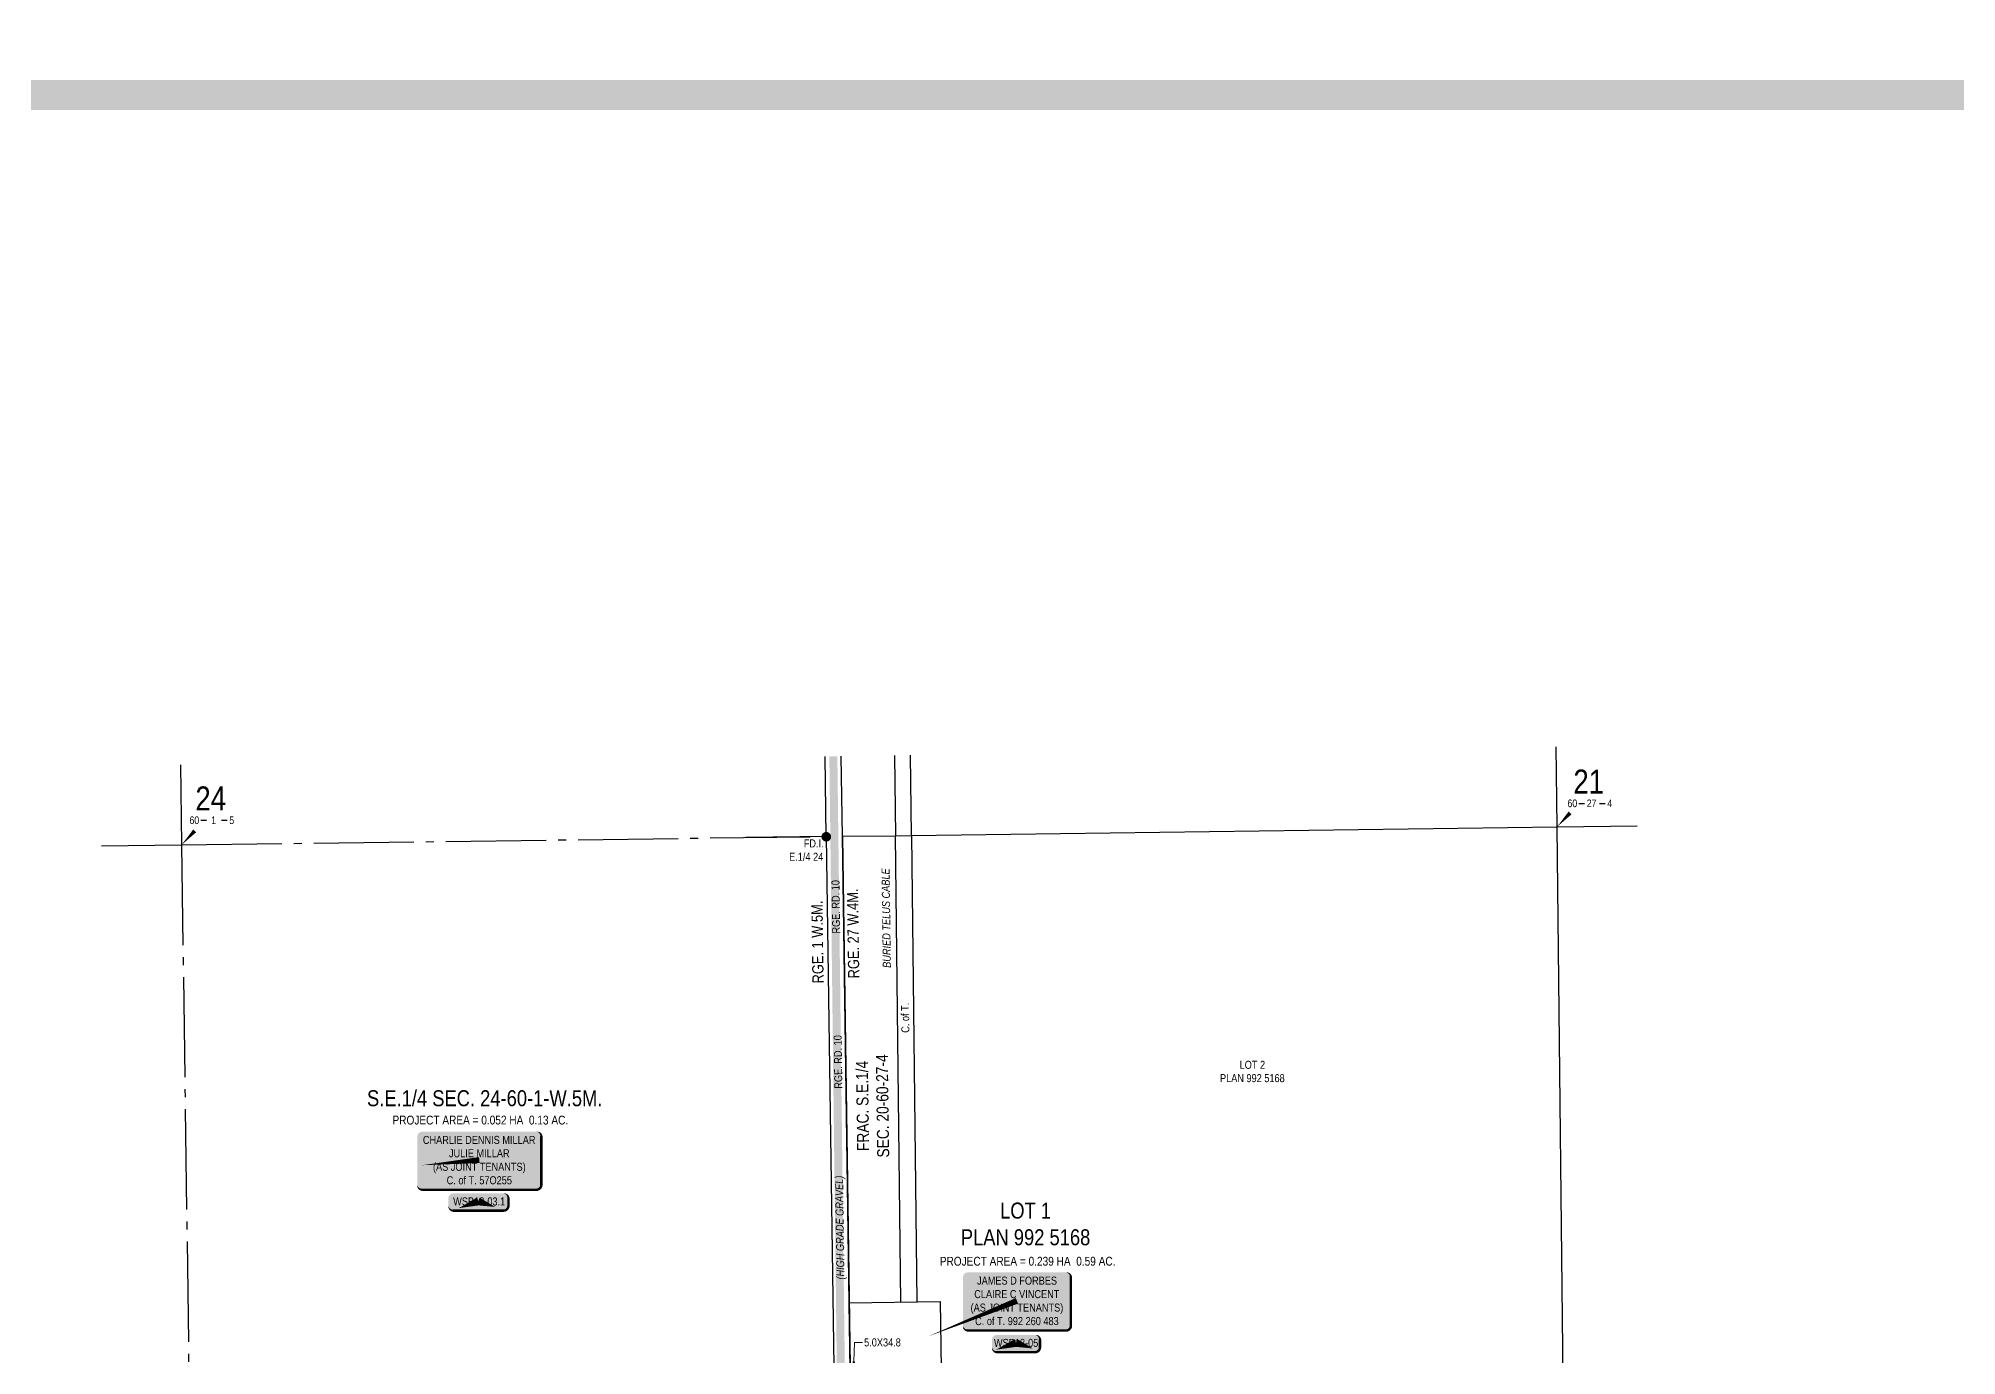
# Model space of a CAD drawing. Extents: x 57693 to 70573, y 5994359 to 6008381.
# Drawn here: x 64083 to 66478, y 6003533 to 6005177 of the extents above; entities that cross this region are included whole.
import ezdxf
from ezdxf.enums import TextEntityAlignment as Align

# ---------------------------------------------------------------- set-up
doc = ezdxf.new("R2010")
doc.units = 0
doc.header["$LTSCALE"] = 5
doc.header["$PDSIZE"] = -3
doc.linetypes.add('foc-QUARTERLINE', pattern=[33, 25, -3, 2, -3])
doc.layers.get('Defpoints').update_dxf_attribs({"color": 9})
for name, color, linetype in [('10', 1, 'Continuous'), ('9', 3, 'Continuous'), ('AS-OWNER', 7, 'Continuous'), ('AS-ROADS', 254, 'Continuous'), ('AS-TELEPHONE-T', 224, 'Continuous'), ('C-SYMBOL', 7, 'Continuous'), ('D-TXT', 6, 'Continuous'), ('L-AREAREQUIRED', 7, 'Continuous'), ('L-MON', 1, 'Continuous'), ('L-QSEC', 8, 'foc-QUARTERLINE'), ('L-ROAD-T', 7, 'Continuous'), ('L-SEC', 7, 'Continuous'), ('L-SECLBL', 7, 'Continuous'), ('L-TITLEDB', 4, 'Continuous'), ('L-TITLEDB-T', 4, 'Continuous'), ('P-APEX RECON-LINE LIST', 240, 'Continuous')]:
    doc.layers.add(name, color=color, linetype=linetype)
doc.layers.add('DISCLAIMER', color=7, linetype='Continuous', plot=False)
doc.layers.add('P-APEX RECON-TWS-T', color=104, linetype='Continuous', lineweight=9)
doc.layers.add('T-TEXT', color=48, linetype='Continuous', lineweight=18)
doc.styles.add('100L', font='ARIALN.TTF', dxfattribs={"height": 11})
doc.styles.add('175L', font='ARIALN.TTF', dxfattribs={"height": 10})
doc.styles.add('80', font='ARIALN.TTF', dxfattribs={"height": 10})
doc.styles.add('80CG', font='ARIALN.TTF', dxfattribs={"height": 10})
doc.styles.add('80L', font='ARIALN.TTF', dxfattribs={"height": 10})
doc.styles.add('80LS', font='ARIALNI.TTF', dxfattribs={"height": 10})
doc.styles.add('SIMPLEX', font='ARIALN.TTF')
doc.dimstyles.new('Compass 5 000', dxfattribs={"dimscale": 5, "dimtxt": 9, "dimasz": 2, "dimexe": 0.2, "dimexo": 0.0625, "dimgap": 0.5, "dimtad": 0, "dimtih": 1, "dimtoh": 1, "dimzin": 0, "dimdsep": 46, "dimtxsty": '80CG', "dimcen": 0.1, "dimse1": 1, "dimse2": 1, "dimclrd": 256, "dimclrt": 256, "dimaunit": 1, "dimadec": 4, "dimazin": 0, "dimtfac": 0.06, "dimtofl": 0, "dimtmove": 0, "dimatfit": 1, "dimfxl": 0.2, "dimtolj": 1, "dimtzin": 0, "dimlwd": -1, "dimarcsym": 0})

# ---------------------------------------------------------------- blocks, each defined once
blk = doc.blocks.new('fdia')
at = {"color": 255, "const_width": 1}
blk.add_lwpolyline([(-0.5, 0, 1), (0.5, 0, 1)], format="xyb", close=True, dxfattribs=at)
blk = doc.blocks.new('Fdiaa')
blk.add_blockref('fdia', (0, 0))
blk = doc.blocks.new('fdib')
at = {"color": 1, "const_width": 1.6}
blk.add_lwpolyline([(-0.4, 0, 1), (0.4, 0, 1)], format="xyb", close=True, dxfattribs=at)
at = {"color": 1}
blk.add_circle((0, 0), 0.8, dxfattribs=at)
blk = doc.blocks.new('Fdibb')
blk.add_blockref('fdib', (0, 0))
blk = doc.blocks.new('fdicc')
for name in ['Fdibb', 'Fdiaa']:
    blk.add_blockref(name, (0, 0))
blk = doc.blocks.new('FDI')
blk.add_blockref('fdicc', (0, 0))
blk = doc.blocks.new('L-SECLBL')
at = {"layer": '9', "color": 7}
for p, q in [((-5.1, -27.8), (-12.3, -27.8)), ((20.7, -27.8), (13.5, -27.8))]:
    blk.add_line(p, q, dxfattribs=at)
at = {"layer": '10', "color": 2, "style": 'SIMPLEX'}
blk.add_attdef('SEC', text='', height=30, dxfattribs=at).set_placement((0, 0), align=Align.MIDDLE)
at = {"layer": '10', "color": 5, "style": '80L'}
blk.add_attdef('TWP', text='', height=9.5, dxfattribs=at).set_placement((-14.4, -27.4), align=Align.MIDDLE_RIGHT)
blk.add_attdef('RGE', text='', height=9.5, dxfattribs=at).set_placement((3.6, -27.4), align=Align.MIDDLE_CENTER)
blk.add_attdef('MER', text='', height=9.5, dxfattribs=at).set_placement((23.2, -27.4), align=Align.MIDDLE_LEFT)
blk = doc.blocks.new('*U464')
h = blk.add_hatch(color=59)
edge = h.paths.add_edge_path()
edge.add_line((-61.5, -37), (61.5, -37))
edge.add_arc((61.5, -31), 6, 270, 360)
edge.add_line((67.5, -31), (67.5, 29.5))
edge.add_arc((61.5, 29.5), 6, 0, 90)
edge.add_line((61.5, 35.5), (-61.5, 35.5))
edge.add_arc((-61.5, 29.5), 6, 90, 180)
edge.add_line((-67.5, 29.5), (-67.5, -31))
edge.add_arc((-61.5, -31), 6, 180, 270)
at = {"color": 1, "flags": 128}
blk.add_lwpolyline([(-61.5, -37, 3, 3, 0), (61.5, -37, 3, 3, 0.414214), (67.5, -31, 3, 3, 0), (67.5, 29.5, 3, 0, 0.414214), (61.5, 35.5, 0, 0, 0), (-61.5, 35.5, 0, 0, 0.414214), (-67.5, 29.5, 0, 0, 0), (-67.5, -31, 0, 3, 0.414214)], format="xyseb", close=True, dxfattribs=at)
blk.add_lwpolyline([(-110.9, -44.4, 0, 7.5, 0), (0, 0, 0, 0, 0)], format="xyseb", dxfattribs=at)
at = {"color": 1, "style": '80'}
blk.add_attdef('ENTER_TEXT_001', (-36, -5), '', height=10, dxfattribs=at)
blk = doc.blocks.new('*U436')
at = {"true_color": 0xffffa8}
h = blk.add_hatch(color=51, dxfattribs=at)
edge = h.paths.add_edge_path()
edge.add_line((-24, -11.5), (24, -11.5))
edge.add_arc((24, -5.5), 6, 270, 360)
edge.add_line((30, -5.5), (30, 4))
edge.add_arc((24, 4), 6, 0, 90)
edge.add_line((24, 10), (-24, 10))
edge.add_arc((-24, 4), 6, 90, 180)
edge.add_line((-30, 4), (-30, -5.5))
edge.add_arc((-24, -5.5), 6, 180, 270)
at = {"color": 240, "flags": 128}
blk.add_lwpolyline([(-24, -11.5, 3, 3, 0), (24, -11.5, 3, 3, 0.414214), (30, -5.5, 3, 3, 0), (30, 4, 3, 0, 0.414214), (24, 10, 0, 0, 0), (-24, 10, 0, 0, 0.414214), (-30, 4, 0, 0, 0), (-30, -5.5, 0, 3, 0.414214)], format="xyseb", close=True, dxfattribs=at)
for points in [[(-24.7, -8.4, 0, 10, 0), (0, 0, 5, 5, 0)], [(21, -6.9, 0, 10, 0), (0, 0, 5, 5, 0)]]:
    blk.add_lwpolyline(points, format="xyseb", dxfattribs=at)
at = {"color": 4, "style": '80'}
blk.add_attdef('OTHER_001', (-14.7, -5), '', height=10, dxfattribs=at)
blk = doc.blocks.new('*D1837')
at = {"layer": 'Defpoints', "color": 0, "transparency": 16777216}
for p in [(65100.5, 6003515.7), (65115.6, 6003510.3), (65115.8, 6003515.3)]:
    blk.add_point(p, dxfattribs=at)
at = {"layer": 'P-APEX RECON-TWS-T', "transparency": 16777216}
for p, q in [((65100.9, 6003525.7), (65101.6, 6003549.5)), ((65101.6, 6003549.5), (65111.6, 6003549.5)), ((65100.1, 6003500.8), (65099.7, 6003490.8))]:
    blk.add_line(p, q, dxfattribs=at)
for points in [[(65098.4, 6003500.8), (65101.7, 6003500.7), (65100.4, 6003510.8)], [(65099.2, 6003525.8), (65102.5, 6003525.7), (65100.5, 6003515.7)]]:
    blk.add_solid(points, dxfattribs=at)
at = {"layer": 'P-APEX RECON-TWS-T', "transparency": 16777216, "insert": (65136.6, 6003549.5), "char_height": 10, "attachment_point": 5, "style": '80CG'}
blk.add_mtext('\\A1;5.0X34.8', dxfattribs=at)
blk = doc.blocks.new('*U2488')
h = blk.add_hatch(color=59)
edge = h.paths.add_edge_path()
edge.add_line((-71.5, -37), (71.5, -37))
edge.add_arc((71.5, -31), 6, 270, 360)
edge.add_line((77.5, -31), (77.5, 29.5))
edge.add_arc((71.5, 29.5), 6, 0, 90)
edge.add_line((71.5, 35.5), (-71.5, 35.5))
edge.add_arc((-71.5, 29.5), 6, 90, 180)
edge.add_line((-77.5, 29.5), (-77.5, -31))
edge.add_arc((-71.5, -31), 6, 180, 270)
at = {"color": 1, "flags": 128}
blk.add_lwpolyline([(-71.5, -37, 3, 3, 0), (71.5, -37, 3, 3, 0.414214), (77.5, -31, 3, 3, 0), (77.5, 29.5, 3, 0, 0.414214), (71.5, 35.5, 0, 0, 0), (-71.5, 35.5, 0, 0, 0.414214), (-77.5, 29.5, 0, 0, 0), (-77.5, -31, 0, 3, 0.414214)], format="xyseb", close=True, dxfattribs=at)
blk.add_lwpolyline([(-71.5, -6.4, 0, 7.5, 0), (0, 0, 0, 0, 0)], format="xyseb", dxfattribs=at)
at = {"color": 1, "style": '80'}
blk.add_attdef('ENTER_TEXT_001', (-36, -5), '', height=10, dxfattribs=at)
blk = doc.blocks.new('*U2466')
at = {"true_color": 0xffffa8}
h = blk.add_hatch(color=51, dxfattribs=at)
edge = h.paths.add_edge_path()
edge.add_line((-31.5, -11.5), (31.5, -11.5))
edge.add_arc((31.5, -5.5), 6, 270, 360)
edge.add_line((37.5, -5.5), (37.5, 4))
edge.add_arc((31.5, 4), 6, 0, 90)
edge.add_line((31.5, 10), (-31.5, 10))
edge.add_arc((-31.5, 4), 6, 90, 180)
edge.add_line((-37.5, 4), (-37.5, -5.5))
edge.add_arc((-31.5, -5.5), 6, 180, 270)
at = {"color": 240, "flags": 128}
blk.add_lwpolyline([(-31.5, -11.5, 3, 3, 0), (31.5, -11.5, 3, 3, 0.414214), (37.5, -5.5, 3, 3, 0), (37.5, 4, 3, 0, 0.414214), (31.5, 10, 0, 0, 0), (-31.5, 10, 0, 0, 0.414214), (-37.5, 4, 0, 0, 0), (-37.5, -5.5, 0, 3, 0.414214)], format="xyseb", close=True, dxfattribs=at)
for points in [[(-24.7, -8.4, 0, 10, 0), (0, 0, 5, 5, 0)], [(21, -6.9, 0, 10, 0), (0, 0, 5, 5, 0)]]:
    blk.add_lwpolyline(points, format="xyseb", dxfattribs=at)
at = {"color": 4, "style": '80'}
blk.add_attdef('OTHER_001', (-14.7, -5), '', height=10, dxfattribs=at)
blk = doc.blocks.new('Disclaimer_Legal')
at = {"layer": 'DISCLAIMER', "color": 254, "flags": 128}
blk.add_lwpolyline([(-3612.9, -1104.6, 37.5, 37.5, 0), (4096.1, -1104.6, 37.5, 37.5, 0.414214), (4171.1, -1029.6, 37.5, 37.5, 0), (4171.1, 2078.7, 37.5, 0, 0.414214), (4096.1, 2153.7, 0, 0, 0), (-3612.9, 2153.7, 0, 0, 0.414214), (-3687.9, 2078.7, 0, 0, 0), (-3687.9, -1029.6, 0, 37.5, 0.414214)], format="xyseb", close=True, dxfattribs=at)

msp = doc.modelspace()

# ---------------------------------------------------------------- linework, layer by layer
at = {"layer": 'AS-ROADS', "const_width": 9.993, "flags": 128}
msp.add_lwpolyline([(65075.299, 6004280.926), (65091.006, 6002993.903)], dxfattribs=at)
at = {"layer": 'L-QSEC', "flags": 128}
for points in [[(65978.774, 6004192.845), (65977.637, 6004292.764)], [(64261.584, 6004170.397), (65066.587, 6004180.891)], [(65066.587, 6004180.891), (64966.532, 6004179.587)], [(65978.774, 6004192.845), (66078.69, 6004194.177)], [(64261.584, 6004170.397), (64272.592, 6003365.644)]]:
    msp.add_lwpolyline(points, dxfattribs=at)
at = {"layer": 'L-QSEC'}
for points in [[(64260.191, 6004270.354), (64261.584, 6004170.397)], [(64161.667, 6004169.097), (64261.584, 6004170.397)]]:
    msp.add_lwpolyline(points, dxfattribs=at)
at = {"layer": 'L-SEC', "flags": 128}
for points in [[(65066.452, 6004180.502), (65065, 6004280.804)], [(65086.555, 6004180.793), (65085.102, 6004281.095)], [(65151.596, 6004281.939), (65152.689, 6004181.812)], [(65172.813, 6004182.08), (65171.715, 6004282.203)], [(65066.452, 6004180.502), (65078.098, 6003376.208)], [(65086.555, 6004180.793), (65098.201, 6003376.499)], [(65159.553, 6003599.898), (65152.689, 6004181.812)], [(65172.813, 6004182.08), (65179.649, 6003600.185)]]:
    msp.add_lwpolyline(points, dxfattribs=at)
at = {"layer": 'L-SECLBL', "flags": 128}
for points in [[(65978.774, 6004192.845, 0, 4.996, 0), (65995.098, 6004210.256, 4.996, 4.996, 0)], [(64261.584, 6004170.397, 0, 4.996, 0), (64277.909, 6004187.808, 4.996, 4.996, 0)]]:
    msp.add_lwpolyline(points, format="xyseb", dxfattribs=at)
at = {"layer": 'L-TITLEDB', "flags": 128}
for points in [[(65098.2, 6003376.551), (65094.981, 6003598.875), (65086.55, 6004181.106), (65152.689, 6004181.812), (65172.813, 6004182.08), (65978.774, 6004192.845)], [(65987.685, 6003388.469), (65978.774, 6004192.845)], [(65094.981, 6003598.875), (65208.838, 6003600.619), (65212.101, 6003378.077), (65098.2, 6003376.551)]]:
    msp.add_lwpolyline(points, dxfattribs=at)

# ---------------------------------------------------------------- block references
at = {"layer": 'AS-OWNER'}
ref = msp.add_blockref('*U2488', (64633.303, 6003777.061), dxfattribs=dict(at, xscale=0.999252397, yscale=0.999252397, zscale=0.999252397, rotation=359.9999884413987))
ref.add_attrib('ENTER_TEXT_001', 'CHARLIE DENNIS MILLAR', (64562.834, 6003797.22), dxfattribs={"layer": '0', "color": 1, "height": 9.99252, "rotation": 359.999988, "style": '80'})
ref.add_attrib('ENTER_TEXT_002', 'JULIE MILLAR', (64595.378, 6003780.566), dxfattribs={"layer": '0', "color": 1, "height": 9.99252, "rotation": 359.999988, "style": '80'})
ref.add_attrib('ENTER_TEXT_003', '(AS JOINT TENANTS)', (64575.437, 6003763.735), dxfattribs={"layer": '0', "color": 1, "height": 9.99252, "rotation": 359.999988, "style": '80'})
ref.add_attrib('ENTER_TEXT_004', 'C. of T. 57O255', (64592.539, 6003746.903), dxfattribs={"layer": '0', "color": 1, "height": 9.99252, "rotation": 359.999988, "style": '80'})
ref = msp.add_blockref('*U464', (65304.471, 6003601.441), dxfattribs=dict(at, xscale=0.999252397, yscale=0.999252397, zscale=0.999252397, rotation=359.9999884413987))
ref.add_attrib('ENTER_TEXT_001', 'JAMES D FORBES', (65254.686, 6003621.688), dxfattribs={"layer": '0', "color": 1, "height": 9.99252, "rotation": 359.999988, "style": '80'})
ref.add_attrib('ENTER_TEXT_002', 'CLAIRE C VINCENT', (65251.206, 6003604.857), dxfattribs={"layer": '0', "color": 1, "height": 9.99252, "rotation": 359.999988, "style": '80'})
ref.add_attrib('ENTER_TEXT_003', '(AS JOINT TENANTS)', (65246.605, 6003588.025), dxfattribs={"layer": '0', "color": 1, "height": 9.99252, "rotation": 359.999988, "style": '80'})
ref.add_attrib('ENTER_TEXT_004', 'C. of T. 992 260 483', (65252.28, 6003571.194), dxfattribs={"layer": '0', "color": 1, "height": 9.99252, "rotation": 359.999988, "style": '80'})
at = {"layer": 'Defpoints', "xscale": 0.999252397, "yscale": 0.999252397, "zscale": 0.999252397}
msp.add_blockref('Disclaimer_Legal', (64685.875, 6006209.818), dxfattribs=at)
at = {"layer": 'L-MON', "xscale": 4.999999999999972, "yscale": 4.999999999999972, "zscale": 4.999999999999972}
msp.add_blockref('FDI', (65066.452, 6004180.502), dxfattribs=at)
at = {"layer": 'L-SECLBL', "xscale": 0.999252397, "yscale": 0.999252397, "zscale": 0.999252397}
msp.add_blockref('L-SECLBL', (66018.35, 6004249.585), dxfattribs=at).add_auto_attribs({'SEC': '21', 'TWP': '60', 'RGE': '27', 'MER': '4'})
at = {"layer": 'L-SECLBL'}
msp.add_blockref('L-SECLBL', (64297.947, 6004228.512), dxfattribs=at).add_auto_attribs({'SEC': '24', 'TWP': '60', 'RGE': '1', 'MER': '5'})
at = {"layer": 'P-APEX RECON-LINE LIST'}
ref = msp.add_blockref('*U2466', (64632.142, 6003725.481), dxfattribs=dict(at, xscale=0.999252397, yscale=0.999252397, zscale=0.999252397, rotation=359.9999884413987))
ref.add_attrib('OTHER_001', 'WSB18-03.1', (64600.675, 6003720.481), dxfattribs={"layer": '0', "color": 4, "height": 9.9925, "rotation": 359.999988, "style": '80'})
ref = msp.add_blockref('*U436', (65303.31, 6003548.925), dxfattribs=dict(at, xscale=0.999252397, yscale=0.999252397, zscale=0.999252397, rotation=359.9999884413987))
ref.add_attrib('OTHER_001', 'WSB18-05', (65275.797, 6003543.925), dxfattribs={"layer": '0', "color": 4, "height": 9.9925, "rotation": 359.999988, "style": '80'})

# ---------------------------------------------------------------- texts
at = {"layer": 'AS-TELEPHONE-T', "insert": (65137.078, 6004016.716), "char_height": 10.00952, "attachment_point": 1, "rotation": 90.756309, "style": '175L'}
msp.add_mtext_dynamic_manual_height_columns('\\pi0.13073;{\\fArial Narrow|b0|i1|c0|p34;BURIED TELUS CABLE}', width=124.50653, gutter_width=50, heights=[0], dxfattribs=at)
at = {"layer": 'C-SYMBOL', "color": 3, "style": '175L'}
msp.add_text('S.E.1/4 SEC. 24-60-1-W.5M.', height=19.98505, rotation=359.999988, dxfattribs=at).set_placement((64640.007, 6003838.249), align=Align.BOTTOM_CENTER)
at = {"layer": 'C-SYMBOL', "color": 3, "width": 160.72096, "attachment_point": 2, "rotation": 359.999988, "style": '175L'}
for s, insert, char_height in [('LOT 2\\PPLAN 992 5168', (65598.383, 6003900.983), 9.99252), ('LOT 1\\PPLAN 992 5168', (65315.265, 6003724.063), 19.98505)]:
    msp.add_mtext(s, dxfattribs=dict(at, insert=insert, char_height=char_height))
at = {"layer": 'D-TXT', "color": 3, "attachment_point": 1, "rotation": 90.811017, "style": '80L'}
for s, width, gutter_width, insert, char_height in [('RGE. 27 W.4M.', 111.07042, 47.5, (65093.75, 6004003.661), 13.98953), ('RGE. 1 W.5M.', 102.15091, 47.5, (65049.196, 6003997.395), 13.98953), ('\\pi8.9618;FRAC. S.E.1/4 \\P\\pi0.5114;SEC. 20-60-27-4', 128.23322, 47.46, (65105.143, 6003779.276), 14.98879)]:
    msp.add_mtext_dynamic_manual_height_columns(s, width=width, gutter_width=gutter_width, heights=[0], dxfattribs=dict(at, insert=insert, char_height=char_height))
at = {"layer": 'L-AREAREQUIRED', "color": 5, "style": '100L'}
for s, p in [('PROJECT AREA = 0.052 HA  0.13 AC.', (64634.552, 6003818.214)), ('PROJECT AREA = 0.239 HA  0.59 AC.', (65317.823, 6003642.057))]:
    msp.add_text(s, height=10.99178, rotation=359.999988, dxfattribs=at).set_placement(p, align=Align.BOTTOM_CENTER)
at = {"layer": 'L-MON', "insert": (65007.155, 6004177.21), "char_height": 9.99252, "attachment_point": 1, "style": '175L'}
msp.add_mtext_dynamic_manual_height_columns('\\pi31.198;FD.I.\\P\\pi12.883;E.1/4 24', width=54.05943, gutter_width=50, heights=[0], dxfattribs=at)
at = {"layer": 'L-ROAD-T', "style": '80L'}
for p in [(65078.383, 6004093.11), (65081.119, 6003899.55)]:
    msp.add_text('RGE. RD. 10', height=9.98505, rotation=90.811016, dxfattribs=at).set_placement(p, align=Align.MIDDLE_CENTER)
at = {"layer": 'L-TITLEDB-T', "insert": (65160.469, 6003911.987), "char_height": 9.99252, "attachment_point": 1, "rotation": 90.650048, "style": '80'}
msp.add_mtext_dynamic_manual_height_columns('\\pi23.822;C. of T.', width=83.65389, gutter_width=44.931, heights=[0], dxfattribs=at)
at = {"layer": 'T-TEXT', "style": '80LS'}
msp.add_text('(HIGH GRADE GRAVEL)', height=9.99252, rotation=90.811016, dxfattribs=at).set_placement((65083.312, 6003692.843), align=Align.MIDDLE_CENTER)

# ---------------------------------------------------------------- dimensions: what is measured, and where the dimension line sits
at = {"layer": 'P-APEX RECON-TWS-T'}
dim = msp.add_linear_dim(base=(65100.543, 6003515.745), p1=(65115.618, 6003510.258), p2=(65115.779, 6003515.252), angle=88.146864, text='5.0X34.8', dimstyle='Compass 5 000', dxfattribs=at)
dim.commit()
dim.dimension.update_dxf_attribs({"geometry": '*D1837', "text_midpoint": (65136.582, 6003549.521), "dimtype": 161})

doc.saveas('drawing.dxf')
